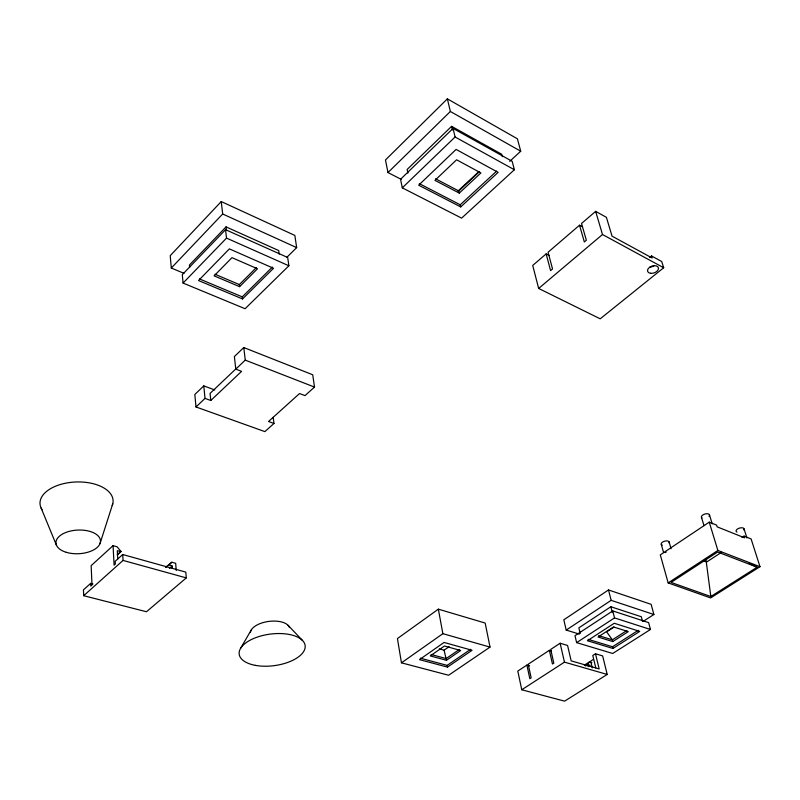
<?xml version="1.0" encoding="UTF-8"?>
<svg xmlns="http://www.w3.org/2000/svg" width="800" height="800" viewBox="0 0 800 800"><rect width="100%" height="100%" fill="white"/><g stroke="black" fill="none" stroke-linecap="round" stroke-linejoin="round"><path stroke-width="1.2" d="M99.98 543.67L112.77 503.77M240.69 648.18L251.34 629.82M585.65 665.64L587.66 664.35L589.32 661.98L591.92 662.74M286.99 257.17L296.66 247.62L294.85 235.43L221.25 201.56L170.22 255.67L171.3 268.03L183.94 273.32M171.3 268.03L222.67 213.99L221.25 201.56M279.2 254.07L278.71 250.55L226.04 226.89L189.39 265.09L189.62 267.46M225.55 229.67L182.3 274.69L183.07 283.07L245.1 308.74L288.88 265.78L287.69 257.49L225.55 229.67L226.52 238.1L183.07 283.07M239.59 286.65L257.5 268.78L231.97 257.66L214.12 275.86L239.59 286.65L239.34 284.57L256.38 267.55M242.52 298.94L273.53 268.29L229.36 248.88L198.52 280.54L242.52 298.94L242.28 296.87L272.36 267.08M509.72 161.38L520.72 151.21L517.41 138.81L447.37 98.85L385.48 159.95L387.98 172.55L401.18 179.35M387.98 172.55L450.36 111.48L447.37 98.85M502.33 156.66L501.72 154.27L451.59 126.34L407.14 169.47L407.9 173.1M453.06 128.42L400.55 179.29L402.29 187.84L461.61 218.13L514.38 169.75L512.17 161.31L453.06 128.42L455.09 136.99L514.38 169.75M402.29 187.84L455.09 136.99M214.8 389.96L203.79 385.89L194.83 394.48L195.99 406.96L264.88 431.62L273.97 423.46L273.19 417.35M273.97 423.46L268.53 421.49L299.54 393.54L304.99 395.63L314.52 387.08L312.71 374.77L243.78 347.55L234.38 356.56L235.79 369.13L241.59 371.35L210.78 400.49L205.01 398.39L195.99 406.96M236.26 368.52L210.07 393.4L210.78 400.49M235.79 369.13L245.26 360.13L243.78 347.55M458.01 191.05L478.86 171.6M459.27 193.09L434.95 180.35L456.59 159.79L480.91 172.94L459.27 193.09L458.78 190.97L479.49 171.66M460.71 206.91L418.66 185.19L456.09 149.42L498.12 172.37L460.71 206.91L460.22 204.8L496.68 171.09M117.31 555L120.96 551.38L117.08 546.8L113.06 545.66L91.15 565.64L91.99 585.01L90.78 586.09L90.67 583.37L92.96 583.97M117.3 554.69L120.96 551.38M90.67 583.37L83.46 589.85L83.69 595.7L146.48 611.75L186.29 577.9L185.81 572.12L122.71 554.52L115.2 561.28L115.35 564.03L114.1 565.15L113.06 545.66M83.69 595.7L123.05 560.42L122.71 554.52M165.84 567.13L171.86 562.23L175.67 563.3L176.23 570.45M165.87 567.44L171.86 562.23M169.38 568.42L172.15 566.02L168.61 564.73M549.09 255.42L546.14 253.9L532.71 265.44L538.65 288.45L600.21 318.82L663.69 267.75L661.7 261.51L651.51 255.95L649.59 257.51M582.48 226.8L579.53 225.2L548.07 252.24L552.54 268.95L550.59 270.61L546.14 253.9M651.51 255.95L652.17 258.03L612.06 236.16L606.4 217.32L595.64 211.36L581.53 223.48L586.35 240.25L584.33 241.96L579.53 225.2M538.65 288.45L602.49 234.51L595.64 211.36M438.35 609.16L397.43 638.57L401.45 662.83L448.61 675.24L490.03 647.09L485.17 623.05L438.35 609.16L442.86 633.68L490.03 647.09M401.45 662.83L442.86 633.68M439.33 648.88L444.07 650.19L449.12 646.68M459.35 649.47L446.15 658.57L431.11 654.49M446.46 660.3L460.69 650.51L444.49 646L430.26 655.91L446.46 660.3L444.07 650.19M420.35 658.19L447.17 665.38L470.72 649.25M447.48 667.11L472.08 650.28L444.07 642.44L419.48 659.63L447.48 667.11L447.17 665.38M744.07 536.11L744.61 537.83L717.14 526.85L716.6 525.11L709.25 522.16L660.3 554.87L668.17 582.91L710.61 597.93L760 566.7L751.11 538.93L744.07 536.11L741.99 537.46M643.48 621.19L653.89 614.51L651.13 604.33L608.5 589.95L563.81 619.81L566.21 630.08L579.33 634.1M566.21 630.08L611.15 600.33L653.89 614.51M642.53 621.3L641.32 616.74L610.85 606.75L578.85 627.84L580.22 633.58M529.63 665.85L526.9 665.08L517.8 671.07L521.75 689.77L564.6 701.15L607.2 674.44L602.64 655.91L595.48 653.77L592.79 655.5L595.78 667.86M551.18 650.84L549.37 650.31L528.21 664.22L531.15 677.84L529.83 678.69L526.9 665.08M595.48 653.77L599.18 668.97L571.17 660.86L567.58 645.46L560.12 643.24L550.71 649.43L553.8 663.12L552.45 664L549.37 650.31M612.75 610.92L574.99 635.7L576.63 642.63L612.69 653.49L650.46 629.48L648.62 622.61L612.75 610.92L614.53 617.91L650.46 629.48M576.63 642.63L614.53 617.91M668.17 582.91L717.88 550.48L760 566.7M721.52 552.34L706.68 561.99L703.34 560.74M613.98 627.13L606.67 631.87L612.36 639.85L612.79 641.57L628.29 631.63L613.53 626.95L598.01 637.02L612.79 641.57M521.75 689.77L564.47 662.15L607.2 674.44M626.81 630.57L612.36 639.85L598.72 635.64M588.14 639.34L612.52 646.77L638.26 630.33M584.3 665.19L589.32 661.98M593.52 659.29L590.66 661.13L592.27 667.85M612.95 648.48L639.74 631.39L614.25 623.26L587.4 640.72L612.95 648.48L612.52 646.77M585.72 665.91L587.73 664.63L590.13 665.32L588.11 666.61M757.14 567.2L717.64 552.04L671.05 582.41L710.83 596.52L757.14 567.2L749.29 563.43M123.05 560.42L186.29 577.9M120.98 551.69L117.29 550.66L117.75 559.06M245.26 360.13L314.52 387.08M199.44 278.92L242.28 296.87M215 274.24L239.34 284.57M226.52 238.1L288.88 265.78M222.67 213.99L296.66 247.62M419.31 183.63L460.22 204.8M435.59 178.8L458.78 190.97M602.49 234.51L663.69 267.75M450.36 111.48L520.72 151.21M288.1 625.34L302.55 640.55M41.14 508.07L56.57 545.49M744.02 528.81L746.93 537.92M709.4 514.65L712.24 523.91M709.25 522.16L717.88 550.48M701.54 517.51L703.99 525.62M705.99 559.7L710.83 596.52M669.09 541.86L671.06 548.76M661.3 544.45L663.57 552.5M608.5 589.95L611.15 600.33M610.85 606.75L612.32 612.53M451.59 126.34L452.44 129.98M560.12 643.24L564.47 662.15M226.04 226.89L226.46 230.47M203.79 385.89L205.01 398.39M172.15 566.02L172.33 568.38M654.17 265.68A5.68 3.59 -18.8 0 1 650.08 267.1M250.42 632.28A19.81 9.66 -7.4 0 1 269.1 621.37A19.81 9.66 -7.4 0 1 289.48 627.51M42.06 509.72A36.57 20.11 -2.3 0 1 74.41 482.06A36.57 20.11 -2.3 0 1 112.21 505.5M701.96 517.94A4.21 2.11 -16.3 0 1 702.79 515A4.21 2.11 -16.3 0 1 708.05 513.84A4.21 2.11 -16.3 0 1 709.03 516.38M737 532.06A4.13 2.02 -16.7 0 1 737.02 529.37A4.13 2.02 -16.7 0 1 742.1 527.79A4.13 2.02 -16.7 0 1 743.83 529.92M662.31 545.19A4.12 2.04 -15.3 0 1 661.95 542.58A4.12 2.04 -15.3 0 1 666.96 540.92A4.12 2.04 -15.3 0 1 669.05 542.96M665.33 552.57A4.14 2.02 -15.2 0 1 666.18 552.07M650.65 273.31A5.69 3.58 -18.8 0 0 658.48 268.12A5.69 3.58 -18.8 0 0 649.84 267.1A5.69 3.58 -18.8 0 0 650.65 273.31M255.34 665.36A33.26 15.9 -7.5 0 0 305.2 646.73A33.26 15.9 -7.5 0 0 255.94 637.58A33.26 15.9 -7.5 0 0 255.34 665.36M66.27 552.31A22.31 11.84 -2.8 0 0 100.48 541.61A22.31 11.84 -2.8 0 0 67.87 531.76A22.31 11.84 -2.8 0 0 66.27 552.31"/></g></svg>
